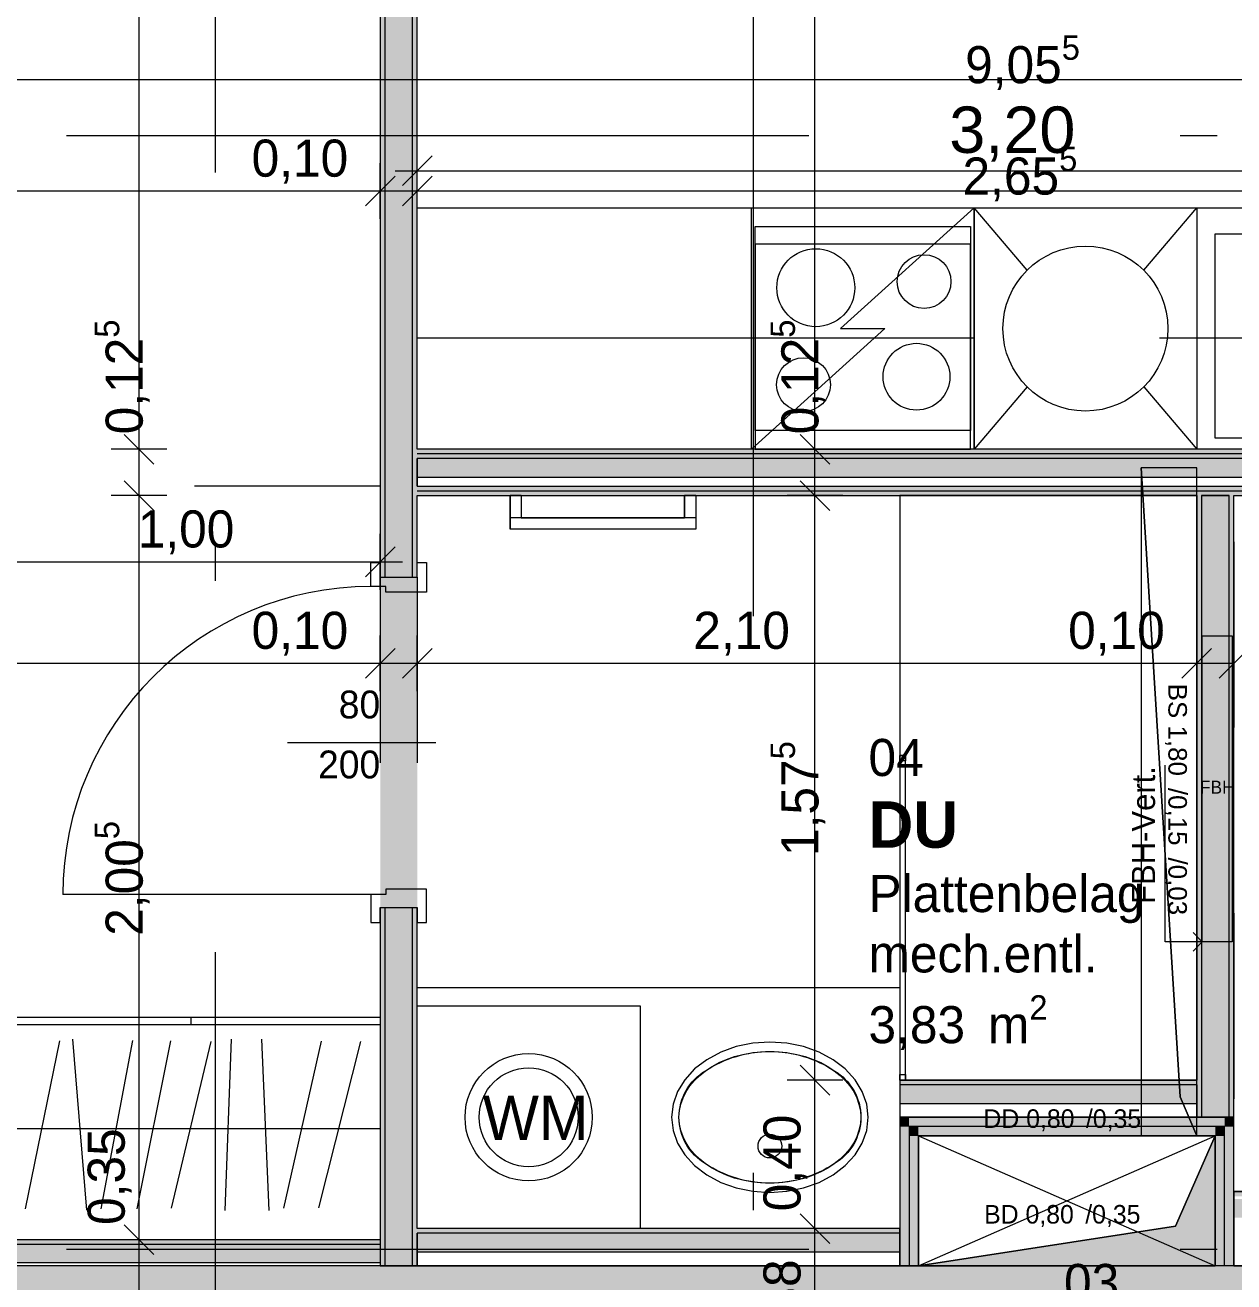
# Model space of a CAD drawing. Header units: metres. Extents: x -3 to 205, y -18 to 45.
# Drawn here: x 2.488 to 5.745, y -6.088 to -2.703 of the extents above; entities that cross this region are included whole.
import ezdxf

# ---------------------------------------------------------------- set-up
doc = ezdxf.new("R2010")
doc.units = ezdxf.units.M
doc.header["$MEASUREMENT"] = 0
for name, pattern in [('Achse', [0.004, 0.002, -0.001, 0, -0.001]), ('Punkt 1_1', [0.075, 0.025, -0.05]), ('Schnittlinie', [0.006, 0.003, -0.0015, 0, -0.0015]), ('Strichlinie eng', [0.002, 0.0015, -0.0005]), ('Untersicht', [0.001, 0.0005, -0.0005])]:
    doc.linetypes.add(name, pattern=pattern)
for name, color, linetype in [('1._1.Stock PP STG1_3_000 Achsraster', 7, 'Continuous'), ('1._1.Stock PP STG1_3_120 Wand Innen tragend', 7, 'Continuous'), ('1._1.Stock PP STG1_3_130 Wand Innen', 7, 'Continuous'), ('1._1.Stock PP STG1_3_170 Schachtwände', 7, 'Continuous'), ('1._1.Stock PP STG1_3_230 Decke abgehaengt', 7, 'Continuous'), ('1._1.Stock PP STG1_3_270 Deckendurchbruchsymbol', 7, 'Continuous'), ('1._1.Stock PP STG1_3_510 Möblierung', 7, 'Continuous'), ('1._1.Stock PP STG1_3_530 Küche', 7, 'Continuous'), ('1._1.Stock PP STG1_3_540 Sanitäreinrichtung', 7, 'Continuous'), ('1._1.Stock PP STG1_3_620 Haustechnik Installation', 7, 'Continuous'), ('1._1.Stock PP STG1_3_810 Raum', 7, 'Continuous'), ('1._1.Stock PP STG1_3_815 Raumbegrenzung', 7, 'Continuous'), ('1._1.Stock PP STG1_3_851 Marker Schnitt', 7, 'Continuous'), ('1._1.Stock PP STG1_3_945 Einreichplan Beschriftung', 7, 'Continuous'), ('1._1.Stock PP STG1_3_950 Polierplan Bemaßung', 7, 'Continuous'), ('1._1.Stock PP STG1_3_950-1 Polierplan Bemaßung Küche', 7, 'Continuous')]:
    doc.layers.add(name, color=color, linetype=linetype)
doc.styles.add('ERSTELLTER_STIL_1', font='arial.ttf')
doc.styles.add('ERSTELLTER_STIL_2', font='')
doc.styles.add('ERSTELLTER_STIL_6', font='')
doc.styles.add('ERSTELLTER_STIL_8', font='')
doc.styles.get('ERSTELLTER_STIL_2').set_extended_font_data('Eurostile')
doc.styles.get('ERSTELLTER_STIL_6').set_extended_font_data('Eurostile', bold=True)
doc.styles.get('ERSTELLTER_STIL_8').set_extended_font_data('Muli')
doc.linetypes.add('Grenze Bundesland', pattern='A,0,[2,415_260415_PP_VA_1_4 1 St1.Shx,S=1.5873e-05,R=0,X=0,Y=0],-0.003,0', length=0.003)

msp = doc.modelspace()

# ---------------------------------------------------------------- hatches: boundary and pattern name
at = {"layer": '1._1.Stock PP STG1_3_120 Wand Innen tragend', "linetype": 'Continuous', "lineweight": 13, "true_color": 0xfb02fe}
msp.add_hatch(color=6, dxfattribs=at).paths.add_polyline_path([(3.445, -5.975), (0.3319, -5.975), (0.332, -5.9875), (3.445, -5.9875)])
at = {"layer": '1._1.Stock PP STG1_3_120 Wand Innen tragend', "linetype": 'Continuous', "lineweight": 13, "true_color": 0xffaa00}
msp.add_hatch(color=40, dxfattribs=at).paths.add_polyline_path([(3.445, -5.9875), (0.332, -5.9875), (0.3321, -6.0375), (3.445, -6.0375)])
at = {"layer": '1._1.Stock PP STG1_3_120 Wand Innen tragend', "linetype": 'Continuous', "lineweight": 13, "true_color": 0x3f7f02}
for points in [[(3.445, -6.045), (0.3322, -6.045), (0.3328, -6.225), (3.445, -6.225)], [(3.445, -6.225), (6.845, -6.225), (6.845, -6.045), (3.445, -6.045)]]:
    msp.add_hatch(color=76, dxfattribs=at).paths.add_polyline_path(points)
at = {"layer": '1._1.Stock PP STG1_3_130 Wand Innen', "linetype": 'Continuous', "lineweight": 13, "true_color": 0xfb02fe}
for points in [[(3.445, -3.97), (3.4575, -3.97), (3.4575, -1.67), (3.445, -1.67)], [(3.545, -1.67), (3.5325, -1.67), (3.5325, -3.97), (3.545, -3.97)], [(6.845, -3.845), (3.545, -3.845), (3.545, -3.8575), (6.835, -3.8575)], [(6.835, -3.8575), (3.545, -3.8575), (3.545, -3.87), (6.825, -3.87)], [(3.545, -3.9575), (6.755, -3.9575), (6.765, -3.945), (3.545, -3.945)], [(6.745, -3.9575), (3.545, -3.9575), (3.545, -3.97), (6.745, -3.97)], [(3.445, -3.97), (3.445, -4.19), (3.4575, -4.19), (3.4575, -3.97)], [(3.5325, -3.97), (3.5325, -4.19), (3.545, -4.19), (3.545, -3.97)], [(5.645, -3.97), (5.645, -5.645), (5.6575, -5.645), (5.6575, -3.97)], [(5.745, -5.645), (5.745, -3.97), (5.7325, -3.97), (5.7325, -5.645)], [(3.445, -6.045), (3.4575, -6.045), (3.4575, -5.08), (3.445, -5.08)], [(3.5325, -6.045), (3.545, -6.045), (3.545, -5.08), (3.5325, -5.08)], [(5.645, -5.545), (4.845, -5.545), (4.845, -5.5575), (5.645, -5.5575)], [(6.745, -5.845), (5.745, -5.845), (5.745, -5.8575), (6.745, -5.8575)], [(4.845, -5.945), (3.545, -5.945), (3.545, -5.9575), (4.845, -5.9575)]]:
    msp.add_hatch(color=6, dxfattribs=at).paths.add_polyline_path(points)
at = {"layer": '1._1.Stock PP STG1_3_130 Wand Innen', "linetype": 'Continuous', "lineweight": 13, "true_color": 0xffaa00}
for points in [[(3.5325, -1.67), (3.4575, -1.67), (3.4575, -3.97), (3.5325, -3.97)], [(6.825, -3.87), (3.545, -3.87), (3.545, -3.92), (6.785, -3.92)], [(3.4575, -3.97), (3.4575, -4.19), (3.5325, -4.19), (3.5325, -3.97)], [(5.6575, -3.97), (5.6575, -5.645), (5.7325, -5.645), (5.7325, -3.97)], [(3.4575, -6.045), (3.5325, -6.045), (3.5325, -5.08), (3.4575, -5.08)], [(5.645, -5.5575), (4.845, -5.5575), (4.845, -5.6075), (5.645, -5.6075)], [(6.745, -5.865), (5.745, -5.865), (5.745, -5.915), (6.745, -5.915)], [(4.845, -5.9575), (3.545, -5.9575), (3.545, -6.0075), (4.845, -6.0075)]]:
    msp.add_hatch(color=40, dxfattribs=at).paths.add_polyline_path(points)
at = {"layer": '1._1.Stock PP STG1_3_130 Wand Innen', "linetype": 'Continuous', "lineweight": 0, "true_color": 0xffffff}
msp.add_hatch(color=7, dxfattribs=at).paths.add_polyline_path([(3.445, -5.08), (3.545, -5.08), (3.545, -4.19), (3.445, -4.19)])
at = {"layer": '1._1.Stock PP STG1_3_170 Schachtwände', "linetype": 'Continuous', "lineweight": 13, "true_color": 0xfb02fe}
for points in [[(4.87, -5.67), (4.845, -5.645), (4.845, -5.67)], [(4.87, -5.645), (4.845, -5.645), (4.87, -5.67)], [(4.87, -5.645), (4.87, -5.67), (5.72, -5.67), (5.72, -5.645)], [(5.72, -5.645), (5.72, -5.67), (5.745, -5.645)], [(5.72, -5.67), (5.745, -5.67), (5.745, -5.645)], [(4.845, -5.67), (4.845, -6.045), (4.87, -6.045), (4.87, -5.67)], [(4.895, -5.695), (4.87, -5.67), (4.87, -5.695)], [(4.895, -5.67), (4.87, -5.67), (4.895, -5.695)], [(4.895, -5.695), (5.695, -5.695), (5.695, -5.67), (4.895, -5.67)], [(5.695, -5.695), (5.72, -5.67), (5.695, -5.67)], [(5.695, -5.695), (5.72, -5.695), (5.72, -5.67)], [(5.72, -5.67), (5.72, -6.045), (5.745, -6.045), (5.745, -5.67)], [(4.87, -5.695), (4.87, -6.045), (4.895, -6.045), (4.895, -5.695)], [(5.695, -5.695), (5.695, -6.045), (5.72, -6.045), (5.72, -5.695)]]:
    msp.add_hatch(color=6, dxfattribs=at).paths.add_polyline_path(points)
at = {"layer": '1._1.Stock PP STG1_3_270 Deckendurchbruchsymbol', "linetype": 'Continuous', "lineweight": 0}
msp.add_hatch(color=8, dxfattribs=at).paths.add_polyline_path([(4.895, -6.045), (5.695, -6.045), (5.695, -5.695), (5.5881, -5.9381)])
at = {"layer": '1._1.Stock PP STG1_3_620 Haustechnik Installation', "linetype": 'Continuous', "lineweight": 0, "true_color": 0x3f0000}
msp.add_hatch(color=18, dxfattribs=at).paths.add_polyline_path([(5.66, -5.1725), (5.74, -5.1725), (5.74, -4.3475), (5.66, -4.3475)])

# ---------------------------------------------------------------- linework, layer by layer
at = {"layer": '1._1.Stock PP STG1_3_000 Achsraster', "color": 5, "linetype": 'Achse', "lineweight": 0, "ltscale": 1000}
for p, q in [((3, 3), (3, -18)), ((-1.5, -3), (21, -3)), ((-1.5, -6), (21, -6))]:
    msp.add_line(p, q, dxfattribs=at)
at = {"layer": '1._1.Stock PP STG1_3_120 Wand Innen tragend', "color": 7, "linetype": 'Continuous', "lineweight": 13, "ltscale": 1000}
for p, q in [((3.445, -5.9875), (0.332, -5.9875)), ((3.445, -6.0375), (0.3321, -6.0375))]:
    msp.add_line(p, q, dxfattribs=at)
at = {"layer": '1._1.Stock PP STG1_3_120 Wand Innen tragend', "color": 7, "linetype": 'Continuous', "lineweight": 18, "ltscale": 1000}
msp.add_line((3.445, -6.045), (0.3322, -6.045), dxfattribs=at)
at = {"layer": '1._1.Stock PP STG1_3_120 Wand Innen tragend', "color": 7, "linetype": 'Continuous', "lineweight": 13, "ltscale": 1000, "flags": 128}
for points in [[(3.445, -5.975), (0.3319, -5.975)], [(3.445, -5.975), (3.445, -5.9875)], [(3.445, -5.9875), (3.445, -6.0375)], [(3.445, -6.0375), (3.445, -6.045)]]:
    msp.add_lwpolyline(points, dxfattribs=at)
at = {"layer": '1._1.Stock PP STG1_3_120 Wand Innen tragend', "color": 7, "linetype": 'Continuous', "lineweight": 18, "ltscale": 1000, "flags": 128}
msp.add_lwpolyline([(6.845, -6.045), (3.445, -6.045)], dxfattribs=at)
at = {"layer": '1._1.Stock PP STG1_3_130 Wand Innen', "color": 7, "linetype": 'Continuous', "lineweight": 18, "ltscale": 1000}
for p, q in [((3.4575, -1.67), (3.4575, -3.97)), ((3.5325, -3.97), (3.5325, -1.67)), ((6.835, -3.8575), (3.545, -3.8575)), ((6.825, -3.87), (3.545, -3.87)), ((3.545, -3.92), (6.785, -3.92)), ((3.545, -3.945), (6.765, -3.945)), ((3.545, -3.9575), (6.755, -3.9575)), ((3.4575, -3.97), (3.4575, -4.19)), ((3.5325, -4.19), (3.5325, -3.97)), ((5.6575, -3.97), (5.6575, -5.645)), ((5.7325, -5.645), (5.7325, -3.97)), ((3.445, -4.19), (3.4575, -4.19)), ((3.445, -4.19), (3.4575, -4.19)), ((3.445, -4.19), (3.4575, -4.19)), ((3.4575, -4.19), (3.5325, -4.19)), ((3.4575, -4.19), (3.5325, -4.19)), ((3.4575, -4.19), (3.5325, -4.19)), ((3.5325, -4.19), (3.545, -4.19)), ((3.5325, -4.19), (3.545, -4.19)), ((3.5325, -4.19), (3.545, -4.19)), ((3.445, -5.08), (3.4575, -5.08)), ((3.445, -5.08), (3.4575, -5.08)), ((3.445, -5.08), (3.4575, -5.08)), ((3.4575, -5.08), (3.4575, -6.045)), ((3.4575, -5.08), (3.5325, -5.08)), ((3.4575, -5.08), (3.5325, -5.08)), ((3.4575, -5.08), (3.5325, -5.08)), ((3.5325, -6.045), (3.5325, -5.08)), ((3.5325, -5.08), (3.545, -5.08)), ((3.5325, -5.08), (3.545, -5.08)), ((3.5325, -5.08), (3.545, -5.08)), ((5.645, -5.5575), (4.845, -5.5575)), ((4.845, -5.6075), (5.645, -5.6075)), ((4.845, -5.9575), (3.545, -5.9575)), ((3.545, -6.0075), (4.845, -6.0075))]:
    msp.add_line(p, q, dxfattribs=at)
at = {"layer": '1._1.Stock PP STG1_3_130 Wand Innen', "color": 7, "linetype": 'Continuous', "lineweight": 13, "ltscale": 1000}
for p, q in [((3.42, -4.215), (3.42, -4.15)), ((3.42, -4.15), (3.445, -4.15)), ((3.445, -4.15), (3.445, -4.19)), ((3.545, -4.19), (3.545, -4.15)), ((3.545, -4.15), (3.57, -4.15)), ((3.57, -4.15), (3.57, -4.23)), ((3.445, -4.19), (3.545, -4.19)), ((3.46, -4.215), (3.42, -4.215)), ((3.46, -4.23), (3.46, -4.215)), ((3.57, -4.23), (3.46, -4.23)), ((3.195, -4.635), (3.595, -4.635)), ((3.57, -5.03), (3.46, -5.03)), ((3.46, -5.03), (3.46, -5.045)), ((3.57, -5.12), (3.57, -5.03)), ((3.42, -5.045), (2.59, -5.045)), ((3.46, -5.045), (3.42, -5.045)), ((3.42, -5.045), (3.42, -5.12)), ((3.445, -5.12), (3.445, -5.08)), ((3.445, -5.08), (3.545, -5.08)), ((3.545, -5.08), (3.545, -5.12)), ((3.42, -5.12), (3.445, -5.12)), ((3.545, -5.12), (3.57, -5.12))]:
    msp.add_line(p, q, dxfattribs=at)
at = {"layer": '1._1.Stock PP STG1_3_130 Wand Innen', "color": 8, "linetype": 'Untersicht', "lineweight": 13, "ltscale": 1000}
for p, q in [((3.445, -4.19), (3.445, -5.08)), ((3.545, -4.19), (3.545, -5.08))]:
    msp.add_line(p, q, dxfattribs=at)
at = {"layer": '1._1.Stock PP STG1_3_130 Wand Innen', "color": 7, "linetype": 'Continuous', "lineweight": 18, "ltscale": 1000, "flags": 128}
for points in [[(3.445, -1.67), (3.445, -3.97)], [(3.545, -3.845), (3.545, -1.67)], [(6.845, -3.845), (3.545, -3.845)], [(3.545, -3.945), (3.545, -3.87)], [(3.545, -3.87), (3.545, -3.92)], [(3.545, -3.92), (3.545, -3.945)], [(3.445, -3.97), (3.445, -4.19)], [(3.545, -4.19), (3.545, -3.97)], [(3.545, -3.97), (5.645, -3.97)], [(5.645, -3.97), (5.645, -5.545)], [(5.7325, -3.97), (5.6575, -3.97)], [(5.6575, -3.97), (5.7325, -3.97)], [(5.745, -5.645), (5.745, -3.97)], [(5.745, -3.97), (6.745, -3.97)], [(3.445, -5.08), (3.445, -6.045)], [(3.545, -5.945), (3.545, -5.08)], [(5.645, -5.545), (4.845, -5.545)], [(4.845, -5.545), (4.845, -5.645)], [(5.645, -5.5575), (5.645, -5.645)], [(5.645, -5.645), (5.645, -5.5575)], [(4.845, -5.645), (5.645, -5.645)], [(5.645, -5.645), (5.745, -5.645)], [(6.745, -5.845), (5.745, -5.845)], [(5.745, -5.845), (5.745, -6.045)], [(4.845, -5.945), (3.545, -5.945)], [(3.545, -5.9575), (3.545, -6.045)], [(3.545, -6.045), (3.545, -5.9575)], [(4.845, -6.045), (4.845, -5.945)], [(3.445, -6.045), (3.545, -6.045)], [(3.545, -6.045), (4.845, -6.045)], [(5.745, -6.045), (6.745, -6.045)]]:
    msp.add_lwpolyline(points, dxfattribs=at)
at = {"layer": '1._1.Stock PP STG1_3_130 Wand Innen', "color": 7, "linetype": 'Continuous', "lineweight": 13, "ltscale": 1000}
msp.add_arc((3.42, -5.045), 0.83, 90, 180, dxfattribs=at)
at = {"layer": '1._1.Stock PP STG1_3_170 Schachtwände', "color": 7, "linetype": 'Continuous', "lineweight": 18, "ltscale": 1000}
for p, q in [((4.895, -5.67), (4.87, -5.67)), ((4.87, -5.67), (4.87, -5.695)), ((5.695, -5.67), (4.895, -5.67)), ((5.72, -5.67), (5.695, -5.67)), ((5.72, -5.695), (5.72, -5.67)), ((4.87, -5.695), (4.87, -6.045)), ((5.72, -6.045), (5.72, -5.695))]:
    msp.add_line(p, q, dxfattribs=at)
at = {"layer": '1._1.Stock PP STG1_3_170 Schachtwände', "color": 7, "linetype": 'Continuous', "lineweight": 18, "ltscale": 1000, "flags": 128}
for points in [[(4.845, -5.645), (4.845, -5.67)], [(5.72, -5.645), (4.845, -5.645)], [(5.745, -5.645), (5.72, -5.645)], [(5.745, -6.045), (5.745, -5.645)], [(4.845, -5.67), (4.845, -6.045)], [(4.895, -5.695), (5.695, -5.695)], [(4.895, -6.045), (4.895, -5.695)], [(5.695, -5.695), (5.695, -6.045)], [(4.845, -6.045), (4.87, -6.045)], [(4.87, -6.045), (4.895, -6.045)], [(5.72, -6.045), (5.695, -6.045)], [(5.745, -6.045), (5.72, -6.045)]]:
    msp.add_lwpolyline(points, dxfattribs=at)
at = {"layer": '1._1.Stock PP STG1_3_230 Decke abgehaengt', "color": 8, "linetype": 'Untersicht', "lineweight": 13, "ltscale": 1000, "flags": 128}
msp.add_lwpolyline([(5.745, -5.845), (6.745, -5.845), (6.745, -3.97), (5.745, -3.97)], close=True, dxfattribs=at)
at = {"layer": '1._1.Stock PP STG1_3_270 Deckendurchbruchsymbol', "color": 7, "linetype": 'Strichlinie eng', "lineweight": 13, "ltscale": 1000}
for p, q in [((4.895, -6.045), (5.695, -5.695)), ((4.895, -5.695), (5.695, -6.045))]:
    msp.add_line(p, q, dxfattribs=at)
at = {"layer": '1._1.Stock PP STG1_3_270 Deckendurchbruchsymbol', "color": 1, "linetype": 'Continuous', "lineweight": 0, "ltscale": 1000, "flags": 128}
for points in [[(5.4951, -3.895), (5.495, -5.695), (5.645, -5.695), (5.6, -5.59)], [(5.6, -5.59), (5.645, -5.695), (5.6451, -3.895), (5.4951, -3.895)]]:
    msp.add_lwpolyline(points, close=True, dxfattribs=at)
at = {"layer": '1._1.Stock PP STG1_3_270 Deckendurchbruchsymbol', "color": 7, "linetype": 'Continuous', "lineweight": 13, "ltscale": 1000, "flags": 128}
for points in [[(5.5881, -5.9381), (5.695, -5.695), (4.895, -5.695), (4.895, -6.045)], [(4.895, -6.045), (5.695, -6.045), (5.695, -5.695), (5.5881, -5.9381)]]:
    msp.add_lwpolyline(points, close=True, dxfattribs=at)
at = {"layer": '1._1.Stock PP STG1_3_270 Deckendurchbruchsymbol', "color": 7, "linetype": 'Strichlinie eng', "lineweight": 13, "ltscale": 1000, "flags": 128}
msp.add_lwpolyline([(5.695, -6.045), (5.695, -5.695), (4.895, -5.695), (4.895, -6.045)], close=True, dxfattribs=at)
at = {"layer": '1._1.Stock PP STG1_3_510 Möblierung', "color": 8, "linetype": 'Continuous', "lineweight": 13, "ltscale": 1000, "true_color": 0x7e7f7f}
for p, q in [((2.935, -5.375), (2.935, -5.395)), ((0.385, -5.395), (3.445, -5.395)), ((2.5814, -5.4388), (2.4886, -5.8912)), ((2.6164, -5.4349), (2.6536, -5.8951)), ((2.7774, -5.4381), (2.6926, -5.8919)), ((2.8803, -5.4386), (2.7897, -5.8914)), ((2.9883, -5.4404), (2.8817, -5.8896)), ((3.0436, -5.4343), (3.0264, -5.8957)), ((3.1251, -5.4343), (3.1449, -5.8957)), ((3.2858, -5.4398), (3.1842, -5.8902)), ((3.3916, -5.4412), (3.2784, -5.8888)), ((0.385, -5.675), (3.445, -5.675))]:
    msp.add_line(p, q, dxfattribs=at)
at = {"layer": '1._1.Stock PP STG1_3_510 Möblierung', "color": 8, "linetype": 'Continuous', "lineweight": 13, "ltscale": 1000, "true_color": 0x7e7f7f, "flags": 128}
msp.add_lwpolyline([(0.385, -5.375), (3.445, -5.375), (3.445, -5.975), (0.385, -5.975)], close=True, dxfattribs=at)
at = {"layer": '1._1.Stock PP STG1_3_530 Küche', "color": 150, "linetype": 'Continuous', "lineweight": 13, "ltscale": 1000, "true_color": 0x0f7ffe}
for p, q in [((5.045, -3.195), (4.685, -3.52)), ((5.1879, -3.3629), (5.045, -3.195)), ((5.5021, -3.3629), (5.645, -3.195)), ((4.805, -3.52), (4.445, -3.845)), ((4.685, -3.52), (4.805, -3.52)), ((5.1879, -3.6771), (5.045, -3.845)), ((5.5021, -3.6771), (5.645, -3.845))]:
    msp.add_line(p, q, dxfattribs=at)
at = {"layer": '1._1.Stock PP STG1_3_530 Küche', "color": 150, "linetype": 'Strichlinie eng', "lineweight": 13, "ltscale": 1000, "true_color": 0x0f7ffe}
for p, q in [((5.035, -3.2925), (4.455, -3.2925)), ((4.455, -3.2925), (4.455, -3.845)), ((5.035, -3.845), (5.035, -3.2925)), ((3.545, -3.845), (3.545, -3.545)), ((3.545, -3.545), (6.245, -3.545)), ((4.455, -3.545), (5.035, -3.545)), ((6.245, -3.845), (3.545, -3.845)), ((4.455, -3.845), (5.035, -3.845))]:
    msp.add_line(p, q, dxfattribs=at)
at = {"layer": '1._1.Stock PP STG1_3_530 Küche', "color": 150, "linetype": 'Continuous', "lineweight": 13, "ltscale": 1000, "true_color": 0x0f7ffe, "flags": 128}
for points in [[(6.245, -3.195), (6.245, -3.845), (3.545, -3.845), (3.545, -3.195)], [(4.445, -3.195), (5.045, -3.195), (5.045, -3.845), (4.445, -3.845)], [(5.045, -3.195), (5.645, -3.195), (5.645, -3.845), (5.045, -3.845)], [(4.455, -3.245), (5.035, -3.245), (5.035, -3.795), (4.455, -3.795)], [(5.695, -3.265), (6.195, -3.265), (6.195, -3.815), (5.695, -3.815)]]:
    msp.add_lwpolyline(points, close=True, dxfattribs=at)
at = {"layer": '1._1.Stock PP STG1_3_530 Küche', "color": 150, "linetype": 'Continuous', "lineweight": 13, "ltscale": 1000, "true_color": 0x0f7ffe}
for centre, radius in [((4.6186, -3.41), 0.105), ((5.345, -3.52), 0.2222), ((4.9103, -3.3935), 0.0725), ((4.89, -3.6498), 0.09), ((4.5855, -3.6712), 0.0725)]:
    msp.add_circle(centre, radius, dxfattribs=at)
at = {"layer": '1._1.Stock PP STG1_3_540 Sanitäreinrichtung', "color": 150, "linetype": 'Continuous', "lineweight": 13, "ltscale": 1000, "true_color": 0x0f7ffe}
for p, q in [((3.795, -3.9702), (3.795, -4.0602)), ((3.825, -3.9702), (3.795, -3.9702)), ((3.825, -3.9702), (3.825, -4.0302)), ((4.265, -3.9702), (4.265, -4.0302)), ((4.295, -3.9702), (4.265, -3.9702)), ((4.295, -3.9702), (4.295, -4.0602)), ((4.295, -4.0302), (3.795, -4.0302)), ((4.295, -4.0602), (3.795, -4.0602)), ((4.845, -4.685), (4.845, -4.67)), ((4.845, -4.67), (4.86, -4.67)), ((4.86, -4.67), (4.86, -4.685)), ((4.86, -4.685), (4.845, -4.685)), ((4.845, -5.545), (4.845, -5.53)), ((4.845, -5.53), (4.86, -5.53)), ((4.86, -5.545), (4.845, -5.545)), ((4.86, -5.53), (4.86, -5.545))]:
    msp.add_line(p, q, dxfattribs=at)
at = {"layer": '1._1.Stock PP STG1_3_540 Sanitäreinrichtung', "color": 150, "linetype": 'Continuous', "lineweight": 13, "ltscale": 1000, "true_color": 0x0f7ffe, "flags": 128}
for points in [[(4.295, -3.9702), (4.295, -4.0602), (3.795, -4.0602), (3.795, -3.9702), (3.825, -3.9702), (3.825, -4.0302), (4.265, -4.0302), (4.265, -3.9702)], [(5.645, -5.545), (5.645, -3.97), (4.845, -3.97), (4.845, -5.545)], [(4.845, -4.67), (4.845, -4.685), (4.845, -5.53), (4.845, -5.545), (4.86, -5.545), (4.86, -5.53), (4.86, -4.685), (4.86, -4.67)], [(3.545, -5.295), (4.845, -5.295), (4.845, -5.945), (3.545, -5.945)]]:
    msp.add_lwpolyline(points, close=True, dxfattribs=at)
at = {"layer": '1._1.Stock PP STG1_3_540 Sanitäreinrichtung', "color": 150, "linetype": 'Punkt 1_1', "lineweight": 13, "ltscale": 1000, "true_color": 0x0f7ffe, "flags": 128}
msp.add_lwpolyline([(3.545, -5.9449), (3.545, -5.3449), (4.145, -5.3449), (4.145, -5.9449)], close=True, dxfattribs=at)
at = {"layer": '1._1.Stock PP STG1_3_540 Sanitäreinrichtung', "color": 150, "linetype": 'Grenze Bundesland', "lineweight": 13, "ltscale": 1000, "true_color": 0x0f7ffe, "flags": 128}
msp.add_lwpolyline([(4.495, -5.8475), (4.541, -5.8444), (4.5856, -5.8353), (4.6275, -5.8204), (4.6653, -5.8001), (4.698, -5.7752), (4.7245, -5.7463), (4.744, -5.7143), (4.756, -5.6802), (4.76, -5.645), (4.756, -5.6098), (4.744, -5.5757), (4.7245, -5.5438), (4.698, -5.5148), (4.6653, -5.4899), (4.6275, -5.4696), (4.5856, -5.4547), (4.541, -5.4456), (4.495, -5.4425), (4.449, -5.4456), (4.4044, -5.4547), (4.3625, -5.4696), (4.3247, -5.4899), (4.292, -5.5148), (4.2655, -5.5438), (4.246, -5.5757), (4.234, -5.6098), (4.23, -5.645), (4.234, -5.6802), (4.246, -5.7143), (4.2655, -5.7463), (4.292, -5.7752), (4.3247, -5.8001), (4.3625, -5.8204), (4.4044, -5.8353), (4.449, -5.8444)], close=True, dxfattribs=at)
at = {"layer": '1._1.Stock PP STG1_3_540 Sanitäreinrichtung', "color": 150, "linetype": 'Continuous', "lineweight": 13, "ltscale": 1000, "true_color": 0x0f7ffe, "flags": 128}
msp.add_lwpolyline([(4.495, -5.8225, -0.146813), (4.3218, -5.7705, -0.265687), (4.25, -5.645, -0.265687), (4.3218, -5.5195, -0.146813), (4.495, -5.4675, -0.146813), (4.6682, -5.5195, -0.265687), (4.74, -5.645, -0.265687), (4.6682, -5.7705, -0.146813)], format="xyb", close=True, dxfattribs=at)
at = {"layer": '1._1.Stock PP STG1_3_540 Sanitäreinrichtung', "color": 150, "linetype": 'Punkt 1_1', "lineweight": 13, "ltscale": 1000, "true_color": 0x0f7ffe}
for radius in [0.1714, 0.1333]:
    msp.add_circle((3.845, -5.6449), radius, dxfattribs=at)
at = {"layer": '1._1.Stock PP STG1_3_540 Sanitäreinrichtung', "color": 150, "linetype": 'Continuous', "lineweight": 13, "ltscale": 1000, "true_color": 0x0f7ffe}
msp.add_circle((4.495, -5.7225), 0.032, dxfattribs=at)
msp.add_ellipse((4.495, -5.645), major_axis=(0.245, 0), ratio=0.72449, dxfattribs=at)
at = {"layer": '1._1.Stock PP STG1_3_620 Haustechnik Installation', "color": 7, "linetype": 'Continuous', "lineweight": 13, "ltscale": 1000}
for p, q in [((5.66, -5.1725), (5.66, -4.3475)), ((5.66, -4.3475), (5.74, -4.3475)), ((5.74, -4.3475), (5.74, -5.1725)), ((5.74, -5.1725), (5.66, -5.1725))]:
    msp.add_line(p, q, dxfattribs=at)
at = {"layer": '1._1.Stock PP STG1_3_815 Raumbegrenzung', "color": 8, "linetype": 'Untersicht', "lineweight": 13, "ltscale": 1000, "flags": 128}
msp.add_lwpolyline([(3.445, -3.945), (2.445, -3.945)], dxfattribs=at)
at = {"layer": '1._1.Stock PP STG1_3_851 Marker Schnitt', "color": 7, "linetype": 'Schnittlinie', "lineweight": 13, "ltscale": 1000}
msp.add_line((4.45, 4.805), (4.45, -18), dxfattribs=at)
at = {"layer": '1._1.Stock PP STG1_3_945 Einreichplan Beschriftung', "color": 92, "linetype": 'Continuous', "lineweight": 13, "ltscale": 1000}
for p, q in [((5.5602, -5.0702), (5.5602, -4.6966)), ((5.5602, -5.1725), (5.5602, -5.0702)), ((5.66, -5.1725), (5.5602, -5.1725)), ((5.66, -5.1725), (5.635, -5.1475)), ((5.66, -5.1725), (5.635, -5.1975))]:
    msp.add_line(p, q, dxfattribs=at)
at = {"layer": '1._1.Stock PP STG1_3_950 Polierplan Bemaßung', "color": 6, "linetype": 'Continuous', "lineweight": 13, "ltscale": 1000, "true_color": 0xfb02fe}
for p, q in [((2.7954, -3.845), (2.7954, -0.31)), ((4.6161, -3.845), (4.6161, -0.71)), ((3.445, -3.2244), (3.445, -3.0744)), ((3.545, -3.2244), (3.545, -3.0744)), ((3.485, -3.1094), (3.405, -3.1894)), ((3.585, -3.1094), (3.505, -3.1894)), ((0.3186, -3.1494), (3.445, -3.1494)), ((3.445, -3.1494), (3.545, -3.1494)), ((3.545, -3.1494), (6.2, -3.1494)), ((2.7554, -3.805), (2.8354, -3.885)), ((4.5761, -3.805), (4.6561, -3.885)), ((2.8704, -3.845), (2.7204, -3.845)), ((2.7954, -3.97), (2.7954, -3.845)), ((4.6911, -3.845), (4.5411, -3.845)), ((4.6161, -3.97), (4.6161, -3.845)), ((2.7554, -3.93), (2.8354, -4.01)), ((4.5761, -3.93), (4.6561, -4.01)), ((2.8704, -3.97), (2.7204, -3.97)), ((2.7954, -5.975), (2.7954, -3.97)), ((4.6911, -3.97), (4.5411, -3.97)), ((4.6161, -5.545), (4.6161, -3.97)), ((3.445, -4.2235), (3.445, -4.0735)), ((3.405, -4.1885), (3.485, -4.1085)), ((2.445, -4.1485), (3.445, -4.1485)), ((3.445, -4.1485), (3.505, -4.1485)), ((3.445, -4.4966), (3.445, -4.3466)), ((3.545, -4.4966), (3.545, -4.3466)), ((5.645, -4.4966), (5.645, -4.3466)), ((3.485, -4.3816), (3.405, -4.4616)), ((3.585, -4.3816), (3.505, -4.4616)), ((5.685, -4.3816), (5.605, -4.4616)), ((5.785, -4.3816), (5.705, -4.4616)), ((0.3261, -4.4216), (3.445, -4.4216)), ((3.445, -4.4216), (3.545, -4.4216)), ((3.545, -4.4216), (5.645, -4.4216)), ((5.645, -4.4216), (5.745, -4.4216)), ((4.5761, -5.505), (4.6561, -5.585)), ((4.6911, -5.545), (4.5411, -5.545)), ((4.6161, -5.945), (4.6161, -5.545)), ((4.5761, -5.905), (4.6561, -5.985)), ((2.7554, -5.935), (2.8354, -6.015)), ((4.6911, -5.945), (4.5411, -5.945)), ((4.6161, -6.325), (4.6161, -5.945)), ((2.8704, -5.975), (2.7204, -5.975)), ((2.7954, -6.325), (2.7954, -5.975))]:
    msp.add_line(p, q, dxfattribs=at)
at = {"layer": '1._1.Stock PP STG1_3_950 Polierplan Bemaßung', "color": 76, "linetype": 'Continuous', "lineweight": 13, "ltscale": 1000, "true_color": 0x3f7f02}
msp.add_line((0.3174, -2.8494), (9.37, -2.8494), dxfattribs=at)
at = {"layer": '1._1.Stock PP STG1_3_950-1 Polierplan Bemaßung Küche', "color": 150, "linetype": 'Continuous', "lineweight": 13, "ltscale": 1000, "true_color": 0x0f7ffe}
for p, q in [((3.545, -3.17), (3.545, -3.02)), ((3.585, -3.055), (3.505, -3.135)), ((3.485, -3.095), (3.545, -3.095)), ((3.545, -3.095), (6.745, -3.095))]:
    msp.add_line(p, q, dxfattribs=at)

# ---------------------------------------------------------------- texts
at = {"layer": '1._1.Stock PP STG1_3_130 Wand Innen', "color": 7, "linetype": 'Continuous', "lineweight": 13, "char_height": 0.075, "attachment_point": 9, "style": 'ERSTELLTER_STIL_2'}
for s, insert in [('\\A1;{\\pqr;\\pt0;\\fEurostile|b0|i0|c0|p0;\\W1.000000;80}', (3.445, -4.5714)), ('\\A1;{\\pqr;\\pt0;\\fEurostile|b0|i0|c0|p0;\\W1.000000;200}', (3.445, -4.733))]:
    msp.add_mtext(s, dxfattribs=dict(at, insert=insert))
at = {"layer": '1._1.Stock PP STG1_3_270 Deckendurchbruchsymbol', "color": 1, "linetype": 'Continuous', "lineweight": 0, "insert": (5.5539, -4.795), "char_height": 0.05, "attachment_point": 8, "rotation": 269.9959, "style": 'ERSTELLTER_STIL_1'}
msp.add_mtext('\\A1;{\\pqc;\\pt0;\\fArial|b0|i0|c0|p0;\\W1.000000;BS 1,80\\fArial|b0|i0|c0|p0;\\W1.000000;\\A1{\\H.66x;\\S^  ;}\\fArial|b0|i0|c0|p0;\\W1.000000; /0,15\\fArial|b0|i0|c0|p0;\\W1.000000;\\A1{\\H.66x;\\S^  ;}\\fArial|b0|i0|c0|p0;\\W1.000000; /0,03\\fArial|b0|i0|c0|p0;\\W1.000000;\\A1{\\H.66x;\\S^  ;}}', dxfattribs=at)
at = {"layer": '1._1.Stock PP STG1_3_270 Deckendurchbruchsymbol', "color": 1, "linetype": 'Continuous', "lineweight": 0, "char_height": 0.05, "attachment_point": 8, "style": 'ERSTELLTER_STIL_2'}
for s, insert in [('\\A1;{\\pqc;\\pt0;\\fEurostile|b0|i0|c0|p0;\\W1.000000;DD 0,80\\fEurostile|b0|i0|c0|p0;\\W1.000000;\\A1{\\H.66x;\\S^  ;}\\fEurostile|b0|i0|c0|p0;\\W1.000000; /0,35\\fEurostile|b0|i0|c0|p0;\\W1.000000;\\A1{\\H.66x;\\S^  ;}\\fEurostile|b0|i0|c0|p0;\\W1.000000;\\fEurostile|b0|i0|c0|p0;\\W1.000000;\\A1{\\H.66x;\\S^  ;}}', (5.295, -5.6881)), ('\\A1;{\\pqc;\\pt0;\\fEurostile|b0|i0|c0|p0;\\W1.000000;BD 0,80\\fEurostile|b0|i0|c0|p0;\\W1.000000;\\A1{\\H.66x;\\S^  ;}\\fEurostile|b0|i0|c0|p0;\\W1.000000; /0,35\\fEurostile|b0|i0|c0|p0;\\W1.000000;\\A1{\\H.66x;\\S^  ;}\\fEurostile|b0|i0|c0|p0;\\W1.000000;\\fEurostile|b0|i0|c0|p0;\\W1.000000;\\A1{\\H.66x;\\S^  ;}}', (5.295, -5.9459))]:
    msp.add_mtext(s, dxfattribs=dict(at, insert=insert))
at = {"layer": '1._1.Stock PP STG1_3_540 Sanitäreinrichtung', "color": 150, "linetype": 'Continuous', "lineweight": 13, "true_color": 0x0f7ffe, "insert": (4.0064, -5.6466), "char_height": 0.12, "attachment_point": 6, "style": 'ERSTELLTER_STIL_8'}
msp.add_mtext('\\A1;{\\pqr;\\fMuli|b0|i0|c0|p0;\\W1.000000;WM}', dxfattribs=at)
at = {"layer": '1._1.Stock PP STG1_3_620 Haustechnik Installation', "color": 7, "linetype": 'Continuous', "lineweight": 13, "insert": (5.6535, -4.7556), "char_height": 0.035, "attachment_point": 4, "style": 'ERSTELLTER_STIL_2'}
msp.add_mtext('\\A1;{\\pql;\\fEurostile|b0|i0|c0|p0;\\W1.000000;FBH}', dxfattribs=at)
at = {"layer": '1._1.Stock PP STG1_3_810 Raum', "color": 7, "linetype": 'Continuous', "lineweight": 13, "attachment_point": 1}
for s, insert, char_height, style in [('\\A1;{\\pql;\\pt0;\\fEurostile|b0|i0|c0|p0;\\W1.000000;04}', (4.7606, -4.6256), 0.1, 'ERSTELLTER_STIL_2'), ('\\A1;{\\pql;\\pt0;\\fEurostile|b1|i0|c0|p0;\\W1.000000;DU}', (4.7606, -4.7938), 0.125, 'ERSTELLTER_STIL_6'), ('\\A1;{\\pql;\\pt0;\\fEurostile|b0|i0|c0|p0;\\W1.000000;Plattenbelag}', (4.7606, -4.9922), 0.1, 'ERSTELLTER_STIL_2'), ('\\A1;{\\pql;\\pt0;\\fEurostile|b0|i0|c0|p0;\\W1.000000;mech.entl.}', (4.7606, -5.1547), 0.1, 'ERSTELLTER_STIL_2'), ('\\A1;{\\pql;\\pt0,0.05;\\fEurostile|b0|i0|c0|p0;\\W1.000000;3,83\\fEurostile|b0|i0|c0|p0;\\W1.000000;\\A1{\\H.66x;\\S^  ;}\\fEurostile|b0|i0|c0|p0;\\W1.000000; m\\fEurostile|b0|i0|c0|p0;\\W1.000000;\\A1{\\H.66x;\\S2^  ;}}', (4.7606, -5.3162), 0.1, 'ERSTELLTER_STIL_2'), ('\\A1;{\\pql;\\pt0;\\fEurostile|b0|i0|c0|p0;\\W1.000000;03}', (5.2874, -6.0401), 0.1, 'ERSTELLTER_STIL_2')]:
    msp.add_mtext(s, dxfattribs=dict(at, insert=insert, char_height=char_height, style=style))
at = {"layer": '1._1.Stock PP STG1_3_945 Einreichplan Beschriftung', "color": 92, "linetype": 'Continuous', "lineweight": 13, "insert": (5.5335, -5.0702), "char_height": 0.0625, "attachment_point": 7, "rotation": 90, "style": 'ERSTELLTER_STIL_2'}
msp.add_mtext('\\A1;{\\pql;\\fEurostile|b0|i0|c0|p0;\\W1.000000;FBH-Vert.}', dxfattribs=at)
at = {"layer": '1._1.Stock PP STG1_3_950 Polierplan Bemaßung', "color": 76, "linetype": 'Continuous', "lineweight": 13, "true_color": 0x3f7f02, "insert": (5.021, -2.8883), "char_height": 0.1, "attachment_point": 7, "style": 'ERSTELLTER_STIL_2'}
msp.add_mtext('\\A1;{\\pql;\\fEurostile|b0|i0|c0|p0;\\W1.000000;9,05\\fEurostile|b0|i0|c0|p0;\\W1.000000;\\A1{\\H.66x;\\S5^  ;}}', dxfattribs=at)
at = {"layer": '1._1.Stock PP STG1_3_950 Polierplan Bemaßung', "color": 6, "linetype": 'Continuous', "lineweight": 13, "true_color": 0xfb02fe, "char_height": 0.1, "width": 0.306373, "attachment_point": 7, "style": 'ERSTELLTER_STIL_2'}
for s, insert in [('\\A1;{\\pql;\\fEurostile|b0|i0|c0|p0;\\W1.000000;0,10}', (3.0986, -3.1294)), ('\\A1;{\\pql;\\fEurostile|b0|i0|c0|p0;\\W1.000000;1,00}', (2.7918, -4.1285)), ('\\A1;{\\pql;\\fEurostile|b0|i0|c0|p0;\\W1.000000;0,10}', (3.0986, -4.4016)), ('\\A1;{\\pql;\\fEurostile|b0|i0|c0|p0;\\W1.000000;2,10}', (4.2886, -4.4016)), ('\\A1;{\\pql;\\fEurostile|b0|i0|c0|p0;\\W1.000000;0,10}', (5.2986, -4.4016))]:
    msp.add_mtext(s, dxfattribs=dict(at, insert=insert))
at = {"layer": '1._1.Stock PP STG1_3_950 Polierplan Bemaßung', "color": 6, "linetype": 'Continuous', "lineweight": 13, "true_color": 0xfb02fe, "insert": (5.0139, -3.1883), "char_height": 0.1, "attachment_point": 7, "style": 'ERSTELLTER_STIL_2'}
msp.add_mtext('\\A1;{\\pql;\\fEurostile|b0|i0|c0|p0;\\W1.000000;2,65\\fEurostile|b0|i0|c0|p0;\\W1.000000;\\A1{\\H.66x;\\S5^  ;}}', dxfattribs=at)
at = {"layer": '1._1.Stock PP STG1_3_950 Polierplan Bemaßung', "color": 6, "linetype": 'Continuous', "lineweight": 13, "true_color": 0xfb02fe, "char_height": 0.1, "attachment_point": 7, "rotation": 90, "style": 'ERSTELLTER_STIL_2'}
for s, insert in [('\\A1;{\\pql;\\fEurostile|b0|i0|c0|p0;\\W1.000000;0,12\\fEurostile|b0|i0|c0|p0;\\W1.000000;\\A1{\\H.66x;\\S5^  ;}}', (2.8344, -3.805)), ('\\A1;{\\pql;\\fEurostile|b0|i0|c0|p0;\\W1.000000;0,12\\fEurostile|b0|i0|c0|p0;\\W1.000000;\\A1{\\H.66x;\\S5^  ;}}', (4.655, -3.805)), ('\\A1;{\\pql;\\fEurostile|b0|i0|c0|p0;\\W1.000000;1,57\\fEurostile|b0|i0|c0|p0;\\W1.000000;\\A1{\\H.66x;\\S5^  ;}}', (4.655, -4.941)), ('\\A1;{\\pql;\\fEurostile|b0|i0|c0|p0;\\W1.000000;2,00\\fEurostile|b0|i0|c0|p0;\\W1.000000;\\A1{\\H.66x;\\S5^  ;}}', (2.8344, -5.156))]:
    msp.add_mtext(s, dxfattribs=dict(at, insert=insert))
at = {"layer": '1._1.Stock PP STG1_3_950 Polierplan Bemaßung', "color": 6, "linetype": 'Continuous', "lineweight": 13, "true_color": 0xfb02fe, "char_height": 0.1, "width": 0.306373, "attachment_point": 7, "rotation": 90, "style": 'ERSTELLTER_STIL_2'}
for s, insert in [('\\A1;{\\pql;\\fEurostile|b0|i0|c0|p0;\\W1.000000;0,40}', (4.5961, -5.8982)), ('\\A1;{\\pql;\\fEurostile|b0|i0|c0|p0;\\W1.000000;0,35}', (2.7754, -5.935)), ('\\A1;{\\pql;\\fEurostile|b0|i0|c0|p0;\\W1.000000;0,38}', (4.5961, -6.2881))]:
    msp.add_mtext(s, dxfattribs=dict(at, insert=insert))
at = {"layer": '1._1.Stock PP STG1_3_950-1 Polierplan Bemaßung Küche', "color": 150, "linetype": 'Continuous', "lineweight": 13, "true_color": 0x0f7ffe, "insert": (4.9782, -3.07), "char_height": 0.125, "width": 0.33365, "attachment_point": 7, "style": 'ERSTELLTER_STIL_1'}
msp.add_mtext('\\A1;{\\pql;\\fArial|b0|i0|c0|p0;\\W1.000000;3,20}', dxfattribs=at)

doc.saveas('drawing.dxf')
